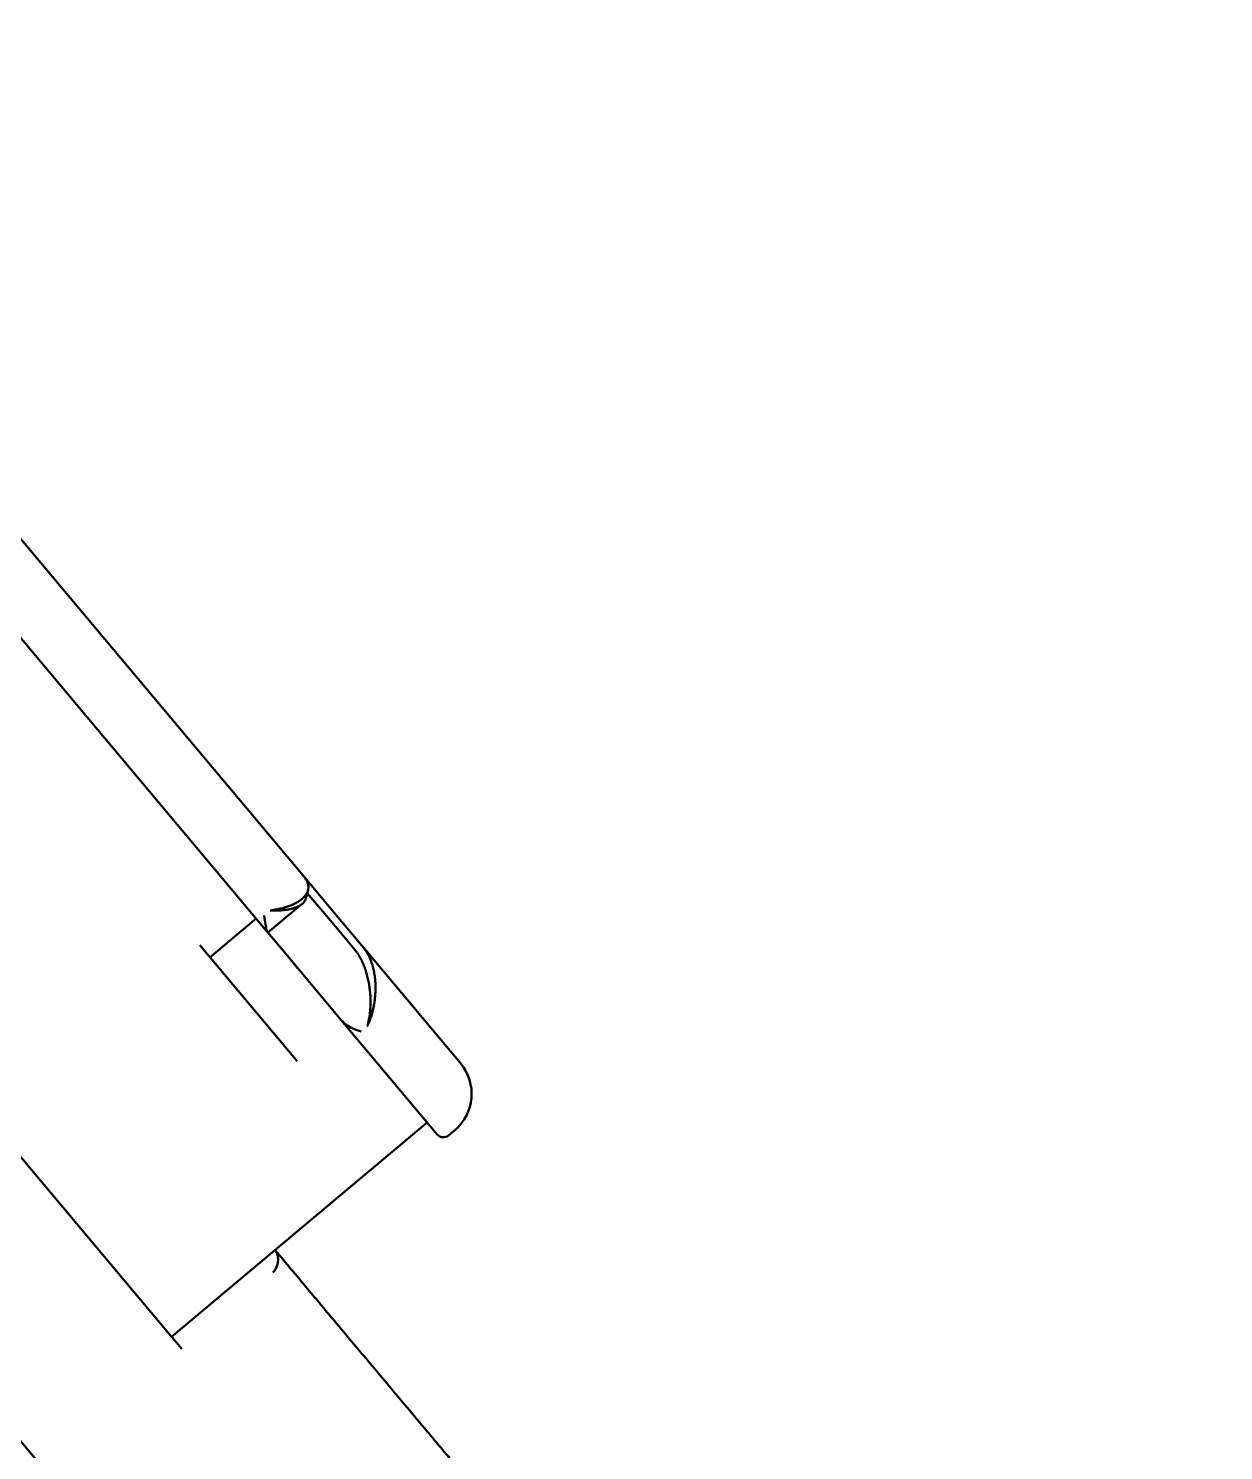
# Model space of a CAD drawing. Header units: millimetres. Extents: x 36 to 3196, y 27 to 5967.
# Drawn here: x 830.1 to 905.3, y 4257.8 to 4347.3 of the extents above; entities that cross this region are included whole.
import ezdxf

# ---------------------------------------------------------------- set-up
doc = ezdxf.new("R2010")
doc.units = ezdxf.units.MM
doc.layers.add('외형선(ISO)', color=7, linetype='Continuous', lineweight=50)

msp = doc.modelspace()

# ---------------------------------------------------------------- linework, layer by layer
at = {"layer": '외형선(ISO)'}
for p, q in [((838.8942, 4265.2219), (769.9893, 4347.3395)), ((838.8942, 4265.2219), (769.9893, 4347.3395)), ((804.4059, 4345.2166), (847.4565, 4293.9108)), ((800.9072, 4343.1632), (845.1071, 4290.4879)), ((830.0847, 4257.8298), (761.1798, 4339.9475)), ((847.4565, 4293.9108), (849.6774, 4291.2641)), ((847.6825, 4293.1086), (847.5477, 4292.5815)), ((847.6345, 4292.9209), (849.0877, 4291.189)), ((845.1584, 4290.4267), (847.3184, 4292.2392)), ((841.5019, 4288.8726), (844.4129, 4291.3152)), ((850.4561, 4289.5582), (849.0877, 4291.189)), ((849.6774, 4291.2641), (851.0457, 4289.6334)), ((845.1071, 4290.4879), (845.1584, 4290.4267)), ((846.4066, 4288.9392), (845.1584, 4290.4267)), ((845.1584, 4290.4267), (846.4066, 4288.9392)), ((846.9921, 4282.3297), (840.8657, 4289.6309)), ((850.4561, 4289.5582), (850.6265, 4289.3551)), ((851.0457, 4289.6334), (851.1877, 4289.4642)), ((851.1877, 4289.4642), (857.2759, 4282.2085)), ((847.0294, 4288.1969), (846.4066, 4288.9392)), ((846.4066, 4288.9392), (847.775, 4287.3084)), ((847.775, 4287.3084), (849.7755, 4284.9243)), ((849.7755, 4284.9243), (855.8187, 4277.7223)), ((855.1759, 4278.4883), (839.089, 4264.9898)), ((856.5231, 4277.6606), (856.9062, 4277.982)), ((845.6004, 4270.4535), (845.6007, 4270.4531)), ((838.8942, 4265.2219), (839.7313, 4264.2243)), ((830.0847, 4257.8298), (855.5658, 4227.4627))]:
    msp.add_line(p, q, dxfattribs=at)
for centre, radius, start, end in [((854.9778, 4280.2802), 3, 310, 40), ((856.2017, 4278.0437), 0.5, 220, 310)]:
    msp.add_arc(centre, radius, start, end, dxfattribs=at)
for points, knots in [([(845.2939, 4291.821), (845.3062, 4291.8226), (845.3187, 4291.8243), (845.331, 4291.826), (845.3434, 4291.8277), (845.3558, 4291.8294), (845.3681, 4291.8311), (845.3927, 4291.8347), (845.4172, 4291.8383), (845.4416, 4291.842), (845.4903, 4291.8495), (845.5386, 4291.8575), (845.5864, 4291.8659), (845.6819, 4291.8828), (845.7754, 4291.9015), (845.8669, 4291.9221), (845.9585, 4291.9427), (846.048, 4291.9652), (846.1355, 4291.9896), (846.1792, 4292.0018), (846.2224, 4292.0145), (846.2651, 4292.0277), (846.3078, 4292.041), (846.3499, 4292.0547), (846.3916, 4292.0689), (846.4332, 4292.0832), (846.4742, 4292.0979), (846.5145, 4292.1131), (846.5547, 4292.1283), (846.5942, 4292.1439), (846.6329, 4292.1601), (846.7103, 4292.1923), (846.7846, 4292.2264), (846.8558, 4292.2625), (846.9269, 4292.2985), (846.9949, 4292.3365), (847.0594, 4292.3767), (847.124, 4292.4168), (847.1851, 4292.459), (847.2424, 4292.5036), (847.2711, 4292.5259), (847.2988, 4292.5488), (847.3255, 4292.5723), (847.3522, 4292.5957), (847.3776, 4292.6196), (847.4018, 4292.644), (847.426, 4292.6684), (847.449, 4292.6932), (847.4706, 4292.7186), (847.4923, 4292.7439), (847.5127, 4292.7697), (847.5317, 4292.796), (847.5507, 4292.8223), (847.5684, 4292.8491), (847.5847, 4292.8765), (847.6009, 4292.9038), (847.6157, 4292.9317), (847.629, 4292.9602), (847.6423, 4292.9886), (847.6541, 4293.0176), (847.6642, 4293.0473), (847.6743, 4293.077), (847.6827, 4293.1071), (847.6893, 4293.1374), (847.6959, 4293.1678), (847.7006, 4293.1985), (847.7035, 4293.2295), (847.7063, 4293.2606), (847.7073, 4293.292), (847.7062, 4293.3238), (847.7052, 4293.3555), (847.7021, 4293.3877), (847.697, 4293.4201), (847.6918, 4293.4526), (847.6844, 4293.4857), (847.6749, 4293.5185), (847.6654, 4293.5514), (847.6538, 4293.5843), (847.6401, 4293.6171), (847.6263, 4293.6499), (847.6104, 4293.6826), (847.5922, 4293.7153), (847.556, 4293.7807), (847.511, 4293.8459), (847.4565, 4293.9108)], [-1, -1, -1, -1, -0.9921875, -0.9921875, -0.9921875, -0.984375, -0.984375, -0.984375, -0.96875, -0.96875, -0.96875, -0.9375, -0.9375, -0.9375, -0.875, -0.875, -0.875, -0.8125, -0.8125, -0.8125, -0.78125, -0.78125, -0.78125, -0.75, -0.75, -0.75, -0.71875, -0.71875, -0.71875, -0.6875, -0.6875, -0.6875, -0.625, -0.625, -0.625, -0.5625, -0.5625, -0.5625, -0.5, -0.5, -0.5, -0.46875, -0.46875, -0.46875, -0.4375, -0.4375, -0.4375, -0.40625, -0.40625, -0.40625, -0.375, -0.375, -0.375, -0.34375, -0.34375, -0.34375, -0.3125, -0.3125, -0.3125, -0.28125, -0.28125, -0.28125, -0.25, -0.25, -0.25, -0.21875, -0.21875, -0.21875, -0.1875, -0.1875, -0.1875, -0.15625, -0.15625, -0.15625, -0.125, -0.125, -0.125, -0.09375, -0.09375, -0.09375, -0.0625, -0.0625, -0.0625, 0, 0, 0, 0]), ([(847.5477, 4292.5815), (847.5432, 4292.564), (847.5379, 4292.5468), (847.5318, 4292.5299), (847.523, 4292.5056), (847.5126, 4292.4821), (847.5008, 4292.4594), (847.4889, 4292.4366), (847.4755, 4292.4145), (847.4608, 4292.3932), (847.4461, 4292.3718), (847.4299, 4292.3511), (847.4125, 4292.3311), (847.3951, 4292.311), (847.3763, 4292.2916), (847.3563, 4292.2728), (847.3363, 4292.2541), (847.3151, 4292.2359), (847.2926, 4292.2183), (847.2701, 4292.2007), (847.2465, 4292.1837), (847.2216, 4292.1673), (847.1968, 4292.1509), (847.1709, 4292.1351), (847.1441, 4292.12), (847.0904, 4292.0899), (847.0331, 4292.0623), (846.9724, 4292.0371), (846.9117, 4292.0119), (846.8477, 4291.989), (846.7805, 4291.9684), (846.7133, 4291.9477), (846.643, 4291.9292), (846.5697, 4291.9129), (846.533, 4291.9047), (846.4956, 4291.897), (846.4575, 4291.8899), (846.4193, 4291.8828), (846.3804, 4291.8761), (846.3408, 4291.87), (846.3013, 4291.8639), (846.2613, 4291.8584), (846.2207, 4291.8533), (846.1801, 4291.8483), (846.139, 4291.8438), (846.0973, 4291.8398), (846.0141, 4291.8318), (845.9288, 4291.8258), (845.8415, 4291.8217), (845.7542, 4291.8177), (845.6649, 4291.8157), (845.5736, 4291.8155), (845.528, 4291.8155), (845.4818, 4291.8159), (845.4352, 4291.8168), (845.4119, 4291.8172), (845.3884, 4291.8178), (845.3649, 4291.8185), (845.3531, 4291.8189), (845.3413, 4291.8192), (845.3295, 4291.8196), (845.3176, 4291.8201), (845.3057, 4291.8205), (845.2939, 4291.821)], [-0.74049094, -0.74049094, -0.74049094, -0.74049094, -0.71875, -0.71875, -0.71875, -0.6875, -0.6875, -0.6875, -0.65625, -0.65625, -0.65625, -0.625, -0.625, -0.625, -0.59375, -0.59375, -0.59375, -0.5625, -0.5625, -0.5625, -0.53125, -0.53125, -0.53125, -0.5, -0.5, -0.5, -0.4375, -0.4375, -0.4375, -0.375, -0.375, -0.375, -0.3125, -0.3125, -0.3125, -0.28125, -0.28125, -0.28125, -0.25, -0.25, -0.25, -0.21875, -0.21875, -0.21875, -0.1875, -0.1875, -0.1875, -0.125, -0.125, -0.125, -0.0625, -0.0625, -0.0625, -0.03125, -0.03125, -0.03125, -0.015625, -0.015625, -0.015625, -0.0078125, -0.0078125, -0.0078125, 0, 0, 0, 0]), ([(845.1071, 4290.4879), (845.0913, 4290.5067), (845.0784, 4290.5378), (845.0461, 4290.6618), (845.0301, 4290.7797), (844.9839, 4291.0978), (844.9548, 4291.2877), (844.9118, 4291.4952), (844.9113, 4291.4974), (844.9109, 4291.4996)], [0.62041888, 0.62041888, 0.62041888, 0.62041888, 0.66751891, 0.66751891, 0.75055806, 0.75055806, 0.83624971, 0.83624971, 0.83715865, 0.83715865, 0.83715865, 0.83715865]), ([(851.4105, 4284.5315), (851.4135, 4284.5415), (851.4165, 4284.5517), (851.4195, 4284.5618), (851.4224, 4284.572), (851.4254, 4284.5822), (851.4283, 4284.5925), (851.4341, 4284.6129), (851.4398, 4284.6335), (851.4453, 4284.6543), (851.4564, 4284.6957), (851.4669, 4284.7377), (851.477, 4284.7802), (851.497, 4284.8652), (851.515, 4284.9523), (851.5308, 4285.0415), (851.5467, 4285.1307), (851.5604, 4285.2219), (851.572, 4285.3153), (851.5778, 4285.362), (851.583, 4285.4093), (851.5878, 4285.4571), (851.5925, 4285.5049), (851.5966, 4285.5532), (851.6002, 4285.6022), (851.6038, 4285.6511), (851.6068, 4285.7006), (851.6092, 4285.7503), (851.6116, 4285.8), (851.6135, 4285.8501), (851.6147, 4285.9005), (851.6172, 4286.0013), (851.6172, 4286.1034), (851.6148, 4286.207), (851.6124, 4286.3106), (851.6076, 4286.4156), (851.6, 4286.5221), (851.5925, 4286.6286), (851.5823, 4286.7367), (851.5692, 4286.8464), (851.5626, 4286.9012), (851.5553, 4286.9566), (851.5473, 4287.0122), (851.5392, 4287.0679), (851.5304, 4287.1235), (851.5209, 4287.1792), (851.5114, 4287.2349), (851.5011, 4287.2906), (851.4901, 4287.3464), (851.479, 4287.4022), (851.4672, 4287.458), (851.4546, 4287.5138), (851.442, 4287.5697), (851.4286, 4287.6256), (851.4143, 4287.6815), (851.4001, 4287.7375), (851.385, 4287.7934), (851.3689, 4287.8495), (851.3529, 4287.9055), (851.336, 4287.9615), (851.318, 4288.0177), (851.3001, 4288.0738), (851.2813, 4288.1297), (851.2616, 4288.1849), (851.242, 4288.2401), (851.2215, 4288.2948), (851.2002, 4288.349), (851.1788, 4288.4031), (851.1566, 4288.4567), (851.1334, 4288.5098), (851.1102, 4288.5628), (851.0861, 4288.6153), (851.061, 4288.6671), (851.036, 4288.719), (851.0097, 4288.7704), (850.9829, 4288.8204), (850.9561, 4288.8703), (850.9285, 4288.919), (850.9003, 4288.9663), (850.8721, 4289.0136), (850.8431, 4289.0596), (850.8135, 4289.1042), (850.7541, 4289.1934), (850.6919, 4289.2772), (850.6265, 4289.3551)], [-1, -1, -1, -1, -0.9921875, -0.9921875, -0.9921875, -0.984375, -0.984375, -0.984375, -0.96875, -0.96875, -0.96875, -0.9375, -0.9375, -0.9375, -0.875, -0.875, -0.875, -0.8125, -0.8125, -0.8125, -0.78125, -0.78125, -0.78125, -0.75, -0.75, -0.75, -0.71875, -0.71875, -0.71875, -0.6875, -0.6875, -0.6875, -0.625, -0.625, -0.625, -0.5625, -0.5625, -0.5625, -0.5, -0.5, -0.5, -0.46875, -0.46875, -0.46875, -0.4375, -0.4375, -0.4375, -0.40625, -0.40625, -0.40625, -0.375, -0.375, -0.375, -0.34375, -0.34375, -0.34375, -0.3125, -0.3125, -0.3125, -0.28125, -0.28125, -0.28125, -0.25, -0.25, -0.25, -0.21875, -0.21875, -0.21875, -0.1875, -0.1875, -0.1875, -0.15625, -0.15625, -0.15625, -0.125, -0.125, -0.125, -0.09375, -0.09375, -0.09375, -0.0625, -0.0625, -0.0625, 0, 0, 0, 0]), ([(851.1877, 4289.4642), (851.2529, 4289.3865), (851.3136, 4289.3026), (851.37, 4289.2131), (851.3983, 4289.1684), (851.4255, 4289.1222), (851.4516, 4289.0746), (851.4778, 4289.027), (851.5029, 4288.9781), (851.5271, 4288.9277), (851.5512, 4288.8774), (851.5744, 4288.8255), (851.5962, 4288.7732), (851.618, 4288.7209), (851.6386, 4288.6678), (851.658, 4288.6142), (851.6774, 4288.5605), (851.6957, 4288.5063), (851.7128, 4288.4514), (851.7299, 4288.3966), (851.7459, 4288.3411), (851.7609, 4288.2851), (851.7758, 4288.2291), (851.7897, 4288.1724), (851.8026, 4288.1154), (851.8154, 4288.0584), (851.8271, 4288.0014), (851.8377, 4287.9444), (851.8484, 4287.8875), (851.858, 4287.8305), (851.8665, 4287.7735), (851.8751, 4287.7166), (851.8827, 4287.6596), (851.8894, 4287.6027), (851.8961, 4287.5458), (851.9018, 4287.4888), (851.9066, 4287.4319), (851.9115, 4287.375), (851.9154, 4287.3181), (851.9185, 4287.2612), (851.9216, 4287.2043), (851.9238, 4287.1474), (851.9252, 4287.0905), (851.9266, 4287.0336), (851.9272, 4286.977), (851.927, 4286.9208), (851.9265, 4286.8085), (851.9228, 4286.6977), (851.9163, 4286.5885), (851.9098, 4286.4792), (851.9004, 4286.3713), (851.8884, 4286.2649), (851.8763, 4286.1584), (851.8616, 4286.0532), (851.8442, 4285.9494), (851.8356, 4285.8975), (851.8263, 4285.8458), (851.8163, 4285.7946), (851.8064, 4285.7433), (851.7958, 4285.6923), (851.7846, 4285.6417), (851.7734, 4285.5912), (851.7617, 4285.5413), (851.7493, 4285.4919), (851.737, 4285.4425), (851.7241, 4285.3936), (851.7107, 4285.3453), (851.6838, 4285.2487), (851.6547, 4285.1541), (851.6235, 4285.0617), (851.5923, 4284.9692), (851.5589, 4284.8788), (851.5234, 4284.7904), (851.5057, 4284.7462), (851.4874, 4284.7025), (851.4686, 4284.6594), (851.4592, 4284.6378), (851.4496, 4284.6163), (851.4399, 4284.595), (851.4351, 4284.5844), (851.4302, 4284.5737), (851.4253, 4284.5631), (851.4204, 4284.5525), (851.4154, 4284.5419), (851.4105, 4284.5315)], [-1, -1, -1, -1, -0.9375, -0.9375, -0.9375, -0.90625, -0.90625, -0.90625, -0.875, -0.875, -0.875, -0.84375, -0.84375, -0.84375, -0.8125, -0.8125, -0.8125, -0.78125, -0.78125, -0.78125, -0.75, -0.75, -0.75, -0.71875, -0.71875, -0.71875, -0.6875, -0.6875, -0.6875, -0.65625, -0.65625, -0.65625, -0.625, -0.625, -0.625, -0.59375, -0.59375, -0.59375, -0.5625, -0.5625, -0.5625, -0.53125, -0.53125, -0.53125, -0.5, -0.5, -0.5, -0.4375, -0.4375, -0.4375, -0.375, -0.375, -0.375, -0.3125, -0.3125, -0.3125, -0.28125, -0.28125, -0.28125, -0.25, -0.25, -0.25, -0.21875, -0.21875, -0.21875, -0.1875, -0.1875, -0.1875, -0.125, -0.125, -0.125, -0.0625, -0.0625, -0.0625, -0.03125, -0.03125, -0.03125, -0.015625, -0.015625, -0.015625, -0.0078125, -0.0078125, -0.0078125, 0, 0, 0, 0]), ([(849.7755, 4284.9243), (849.886, 4284.7926), (850.0284, 4284.6706), (850.4594, 4284.3905), (850.7557, 4284.2754), (851.024, 4284.2109), (851.0258, 4284.2105), (851.0275, 4284.2101)], [-0.21374523, -0.21374523, -0.21374523, -0.21374523, -0.13256829, -0.13256829, 0, 0, 0.00085678, 0.00085678, 0.00085678, 0.00085678]), ([(845.6041, 4270.4488), (845.6078, 4270.4441), (845.6189, 4270.4302), (845.6447, 4270.3915), (845.6564, 4270.3728), (845.6887, 4270.3148), (845.7099, 4270.2707), (845.7495, 4270.164), (845.7665, 4270.1029), (845.7917, 4269.9614), (845.7981, 4269.8778), (845.79, 4269.6943), (845.774, 4269.5961), (845.719, 4269.4168), (845.6857, 4269.3401), (845.6071, 4269.2015), (845.5618, 4269.1385), (845.5001, 4269.0695), (845.4885, 4269.0571), (845.4767, 4269.0452)], [0.000001, 0.000001, 0.000001, 0.000001, 0.01888787, 0.01888787, 0.03068481, 0.03068481, 0.04931936, 0.04931936, 0.06915167, 0.06915167, 0.09261067, 0.09261067, 0.11800818, 0.11800818, 0.13929902, 0.13929902, 0.16007997, 0.16007997, 0.16471223, 0.16471223, 0.16471223, 0.16471223]), ([(845.6007, 4270.4531), (845.8069, 4270.2074), (846.0259, 4269.9464), (846.2566, 4269.6715), (846.5592, 4269.3108), (846.8818, 4268.9263), (847.2222, 4268.5206), (847.298, 4268.4303), (847.3747, 4268.3389), (847.4523, 4268.2464), (847.7228, 4267.924), (848.0037, 4267.5893), (848.2938, 4267.2436), (848.3742, 4267.1478), (848.4552, 4267.0512), (848.537, 4266.9537), (848.8349, 4266.5988), (849.1417, 4266.233), (849.4563, 4265.8582), (849.5396, 4265.7588), (849.6235, 4265.6589), (849.7079, 4265.5583), (850.0294, 4265.1751), (850.3583, 4264.7832), (850.6931, 4264.3842), (850.7778, 4264.2832), (850.863, 4264.1818), (850.9484, 4264.0799), (851.2894, 4263.6736), (851.6362, 4263.2603), (851.9894, 4262.8393), (852.0747, 4262.7376), (852.1604, 4262.6355), (852.2465, 4262.5329), (852.6065, 4262.1039), (852.9736, 4261.6664), (853.3533, 4261.2138), (853.4407, 4261.1097), (853.5287, 4261.0048), (853.6175, 4260.899), (854.0068, 4260.4351), (854.4095, 4259.9551), (854.8289, 4259.4553), (854.9206, 4259.346), (855.0132, 4259.2357), (855.1065, 4259.1245), (855.275, 4258.9236), (855.4461, 4258.7197), (855.6196, 4258.5131), (855.7136, 4258.401), (855.8084, 4258.2881), (855.9037, 4258.1744), (856.0815, 4257.9625), (856.2615, 4257.7481), (856.443, 4257.5317), (856.5383, 4257.4182), (856.634, 4257.3041), (856.7301, 4257.1896), (856.9153, 4256.9688), (857.102, 4256.7463), (857.29, 4256.5223), (857.5755, 4256.1821), (857.8638, 4255.8385), (858.1547, 4255.4917), (858.2498, 4255.3784), (858.3452, 4255.2648), (858.4408, 4255.1508), (858.9307, 4254.567), (859.4278, 4253.9745), (859.9343, 4253.3709), (860.0287, 4253.2584), (860.1234, 4253.1455), (860.2185, 4253.0323), (860.7331, 4252.419), (861.2574, 4251.7942), (861.7935, 4251.1553), (861.8878, 4251.0429), (861.9825, 4250.93), (862.0776, 4250.8167), (862.6226, 4250.1672), (863.1799, 4249.503), (863.7512, 4248.8221), (863.8459, 4248.7093), (863.941, 4248.596), (864.0364, 4248.4822), (864.6175, 4247.7898), (865.2129, 4247.0801), (865.8232, 4246.3528), (865.9182, 4246.2396), (866.0135, 4246.126), (866.1092, 4246.012), (867.4453, 4244.4197), (868.8508, 4242.7447), (870.3209, 4240.9927), (870.4145, 4240.8812), (870.5083, 4240.7693), (870.6024, 4240.6572), (871.3004, 4239.8254), (872.0127, 4238.9765), (872.7387, 4238.1113), (872.8304, 4238.002), (872.9224, 4237.8923), (873.0146, 4237.7825), (873.7502, 4236.9058), (874.4997, 4236.0126), (875.2633, 4235.1026), (875.3526, 4234.9961), (875.4422, 4234.8894), (875.5319, 4234.7825), (876.3053, 4233.8608), (877.0932, 4232.9218), (877.8973, 4231.9635), (877.9839, 4231.8603), (878.0707, 4231.7568), (878.1577, 4231.6532), (878.9719, 4230.6828), (879.8027, 4229.6927), (880.6511, 4228.6816), (880.7348, 4228.5819), (880.8187, 4228.4819), (880.9027, 4228.3818), (881.7616, 4227.3582), (882.6384, 4226.3132), (883.5339, 4225.246), (883.6142, 4225.1503), (883.6947, 4225.0544), (883.7753, 4224.9584), (884.6815, 4223.8784), (885.6067, 4222.7758), (886.5515, 4221.6498), (886.6279, 4221.5587), (886.7044, 4221.4675), (886.7811, 4221.3762), (887.7368, 4220.2372), (888.7125, 4219.0744), (889.7085, 4217.8875), (889.7804, 4217.8018), (889.8524, 4217.716), (889.9245, 4217.6301), (890.3919, 4217.073), (890.8637, 4216.5107), (891.3399, 4215.9432), (891.4093, 4215.8605), (891.4788, 4215.7776), (891.5484, 4215.6947), (892.03, 4215.1207), (892.5161, 4214.5414), (893.0061, 4213.9576), (893.0727, 4213.8782), (893.1393, 4213.7987), (893.2061, 4213.7192), (894.2631, 4212.4595), (895.3374, 4211.1792), (896.4297, 4209.8775), (896.49, 4209.8055), (896.5505, 4209.7335), (896.6109, 4209.6614), (897.7138, 4208.3471), (898.8349, 4207.011), (899.9742, 4205.6533), (900.0277, 4205.5895), (900.0813, 4205.5256), (900.1349, 4205.4617), (901.8188, 4203.455), (903.5422, 4201.4011), (905.3057, 4199.2994)], [0, 0, 0, 0, 0.00724407, 0.00724407, 0.00724407, 0.01674747, 0.01674747, 0.01674747, 0.01886447, 0.01886447, 0.01886447, 0.02625033, 0.02625033, 0.02625033, 0.0282967, 0.0282967, 0.0282967, 0.03575313, 0.03575313, 0.03575313, 0.03772894, 0.03772894, 0.03772894, 0.04525592, 0.04525592, 0.04525592, 0.04716117, 0.04716117, 0.04716117, 0.05475873, 0.05475873, 0.05475873, 0.05659341, 0.05659341, 0.05659341, 0.06426147, 0.06426147, 0.06426147, 0.06602564, 0.06602564, 0.06602564, 0.07376453, 0.07376453, 0.07376453, 0.07545788, 0.07545788, 0.07545788, 0.07851566, 0.07851566, 0.07851566, 0.08017399, 0.08017399, 0.08017399, 0.08326708, 0.08326708, 0.08326708, 0.08489011, 0.08489011, 0.08489011, 0.08801857, 0.08801857, 0.08801857, 0.09276993, 0.09276993, 0.09276993, 0.09432234, 0.09432234, 0.09432234, 0.1022727, 0.1022727, 0.1022727, 0.10375458, 0.10375458, 0.10375458, 0.11177552, 0.11177552, 0.11177552, 0.11318681, 0.11318681, 0.11318681, 0.1212783, 0.1212783, 0.1212783, 0.12261905, 0.12261905, 0.12261905, 0.13078111, 0.13078111, 0.13078111, 0.13205128, 0.13205128, 0.13205128, 0.14978671, 0.14978671, 0.14978671, 0.15091575, 0.15091575, 0.15091575, 0.15928951, 0.15928951, 0.15928951, 0.16034799, 0.16034799, 0.16034799, 0.16879231, 0.16879231, 0.16879231, 0.16978022, 0.16978022, 0.16978022, 0.17829511, 0.17829511, 0.17829511, 0.17921245, 0.17921245, 0.17921245, 0.18779791, 0.18779791, 0.18779791, 0.18864469, 0.18864469, 0.18864469, 0.19730071, 0.19730071, 0.19730071, 0.19807692, 0.19807692, 0.19807692, 0.2068035, 0.2068035, 0.2068035, 0.20750916, 0.20750916, 0.20750916, 0.21630633, 0.21630633, 0.21630633, 0.21694139, 0.21694139, 0.21694139, 0.22105765, 0.22105765, 0.22105765, 0.22165751, 0.22165751, 0.22165751, 0.22580924, 0.22580924, 0.22580924, 0.22637363, 0.22637363, 0.22637363, 0.23531187, 0.23531187, 0.23531187, 0.23580586, 0.23580586, 0.23580586, 0.24481471, 0.24481471, 0.24481471, 0.2452381, 0.2452381, 0.2452381, 0.25853332, 0.25853332, 0.25853332, 0.25853332])]:
    msp.add_open_spline(points, degree=3, knots=knots, dxfattribs=at)
msp.add_open_spline([(845.6041, 4270.4488), (845.603, 4270.4503), (845.6019, 4270.4517), (845.6007, 4270.4531)], degree=3, dxfattribs=at)

doc.saveas('drawing.dxf')
